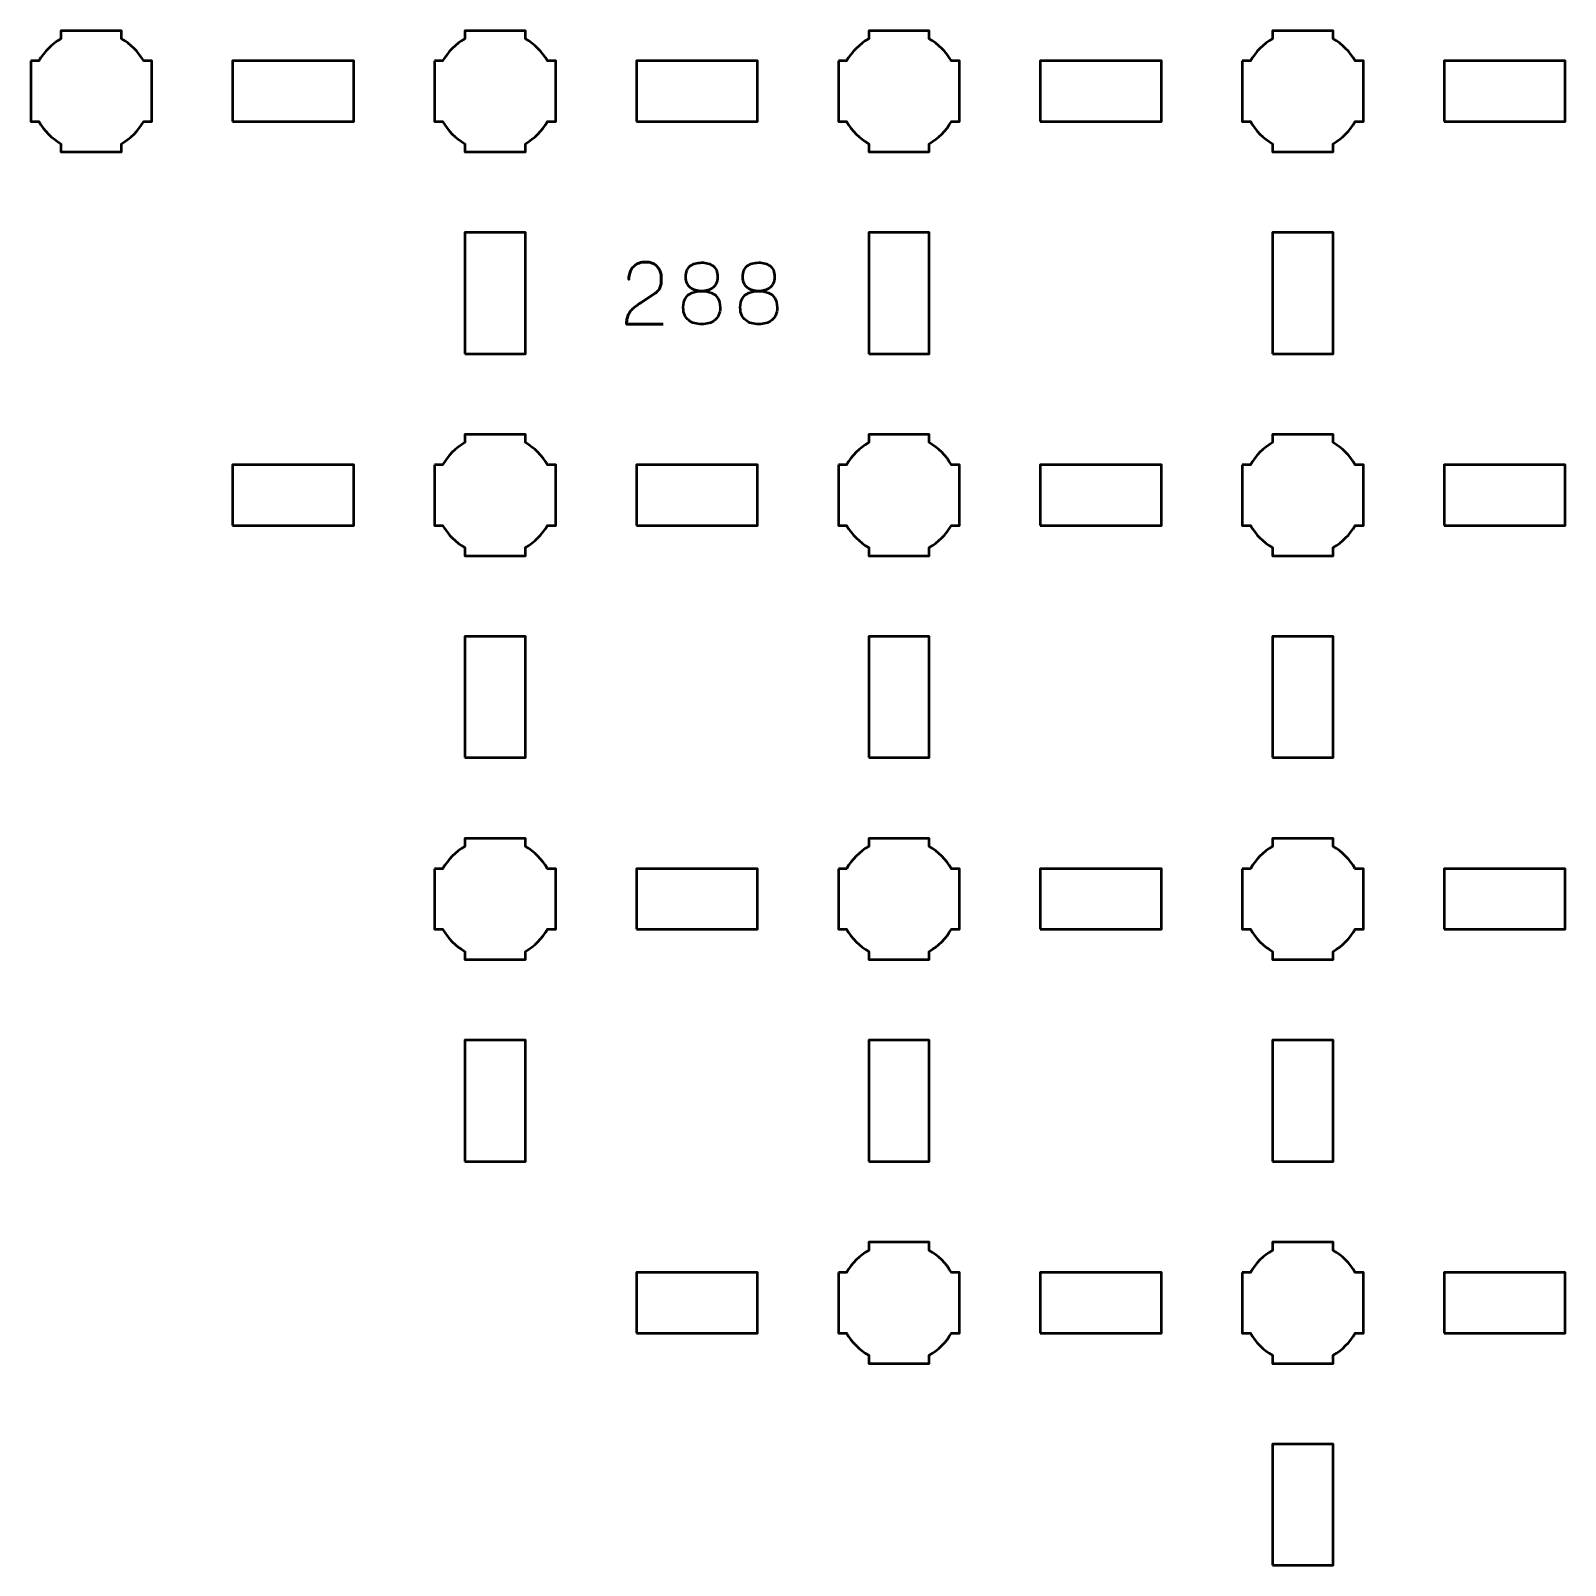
# Model space of a CAD drawing. Header units: centimetres. Extents: x -19.6 to -1.4, y -24 to -5.7.
# Drawn here: x -18.8 to -11.2, y -22.15 to -14.55 of the extents above; entities that cross this region are included whole.
import ezdxf

# ---------------------------------------------------------------- set-up
doc = ezdxf.new("R2010")
doc.units = ezdxf.units.CM
doc.header["$MEASUREMENT"] = 0
doc.layers.add('Layer 1', color=7, linetype='Continuous')

msp = doc.modelspace()

# ---------------------------------------------------------------- linework, layer by layer
at = {"layer": 'Layer 1', "lineweight": 53}
for points in [[(-17.8, -15), (-17.2, -15), (-17.2, -14.7), (-17.8, -14.7), (-17.8, -15)], [(-15.8, -15), (-15.2, -15), (-15.2, -14.7), (-15.8, -14.7), (-15.8, -15)], [(-13.8, -15), (-13.2, -15), (-13.2, -14.7), (-13.8, -14.7), (-13.8, -15)], [(-11.8, -15), (-11.2, -15), (-11.2, -14.7), (-11.8, -14.7), (-11.8, -15)], [(-16.65, -16.15), (-16.35, -16.15), (-16.35, -15.55), (-16.65, -15.55), (-16.65, -16.15)], [(-14.65, -16.15), (-14.35, -16.15), (-14.35, -15.55), (-14.65, -15.55), (-14.65, -16.15)], [(-12.65, -16.15), (-12.35, -16.15), (-12.35, -15.55), (-12.65, -15.55), (-12.65, -16.15)], [(-17.8, -17), (-17.2, -17), (-17.2, -16.7), (-17.8, -16.7), (-17.8, -17)], [(-15.8, -17), (-15.2, -17), (-15.2, -16.7), (-15.8, -16.7), (-15.8, -17)], [(-13.8, -17), (-13.2, -17), (-13.2, -16.7), (-13.8, -16.7), (-13.8, -17)], [(-11.8, -17), (-11.2, -17), (-11.2, -16.7), (-11.8, -16.7), (-11.8, -17)], [(-16.65, -18.15), (-16.35, -18.15), (-16.35, -17.55), (-16.65, -17.55), (-16.65, -18.15)], [(-14.65, -18.15), (-14.35, -18.15), (-14.35, -17.55), (-14.65, -17.55), (-14.65, -18.15)], [(-12.65, -18.15), (-12.35, -18.15), (-12.35, -17.55), (-12.65, -17.55), (-12.65, -18.15)], [(-15.8, -19), (-15.2, -19), (-15.2, -18.7), (-15.8, -18.7), (-15.8, -19)], [(-13.8, -19), (-13.2, -19), (-13.2, -18.7), (-13.8, -18.7), (-13.8, -19)], [(-11.8, -19), (-11.2, -19), (-11.2, -18.7), (-11.8, -18.7), (-11.8, -19)], [(-16.65, -20.15), (-16.35, -20.15), (-16.35, -19.55), (-16.65, -19.55), (-16.65, -20.15)], [(-14.65, -20.15), (-14.35, -20.15), (-14.35, -19.55), (-14.65, -19.55), (-14.65, -20.15)], [(-12.65, -20.15), (-12.35, -20.15), (-12.35, -19.55), (-12.65, -19.55), (-12.65, -20.15)], [(-15.8, -21), (-15.2, -21), (-15.2, -20.7), (-15.8, -20.7), (-15.8, -21)], [(-13.8, -21), (-13.2, -21), (-13.2, -20.7), (-13.8, -20.7), (-13.8, -21)], [(-11.8, -21), (-11.2, -21), (-11.2, -20.7), (-11.8, -20.7), (-11.8, -21)], [(-12.65, -22.15), (-12.35, -22.15), (-12.35, -21.55), (-12.65, -21.55), (-12.65, -22.15)]]:
    msp.add_lwpolyline(points, close=True, dxfattribs=at)
for points in [[(-18.8, -14.7), (-18.8, -14.7), (-18.75985, -14.7), (-18.75985, -14.7), (-18.75985, -14.7), (-18.7335, -14.65447), (-18.69553, -14.6165), (-18.65, -14.59015), (-18.65, -14.59015), (-18.65, -14.59015), (-18.65, -14.55), (-18.65, -14.55), (-18.65, -14.55), (-18.65, -14.55), (-18.5, -14.55), (-18.5, -14.55), (-18.5, -14.55), (-18.5, -14.55), (-18.35, -14.55), (-18.35, -14.55), (-18.35, -14.55), (-18.35, -14.55), (-18.35, -14.59015), (-18.35, -14.59015), (-18.35, -14.59015), (-18.30447, -14.6165), (-18.2665, -14.65447), (-18.24015, -14.7), (-18.24015, -14.7), (-18.24015, -14.7), (-18.2, -14.7), (-18.2, -14.7), (-18.2, -14.7), (-18.2, -14.7), (-18.2, -14.85), (-18.2, -14.85), (-18.2, -14.85), (-18.2, -14.85), (-18.2, -15), (-18.2, -15), (-18.2, -15), (-18.2, -15), (-18.24015, -15), (-18.24015, -15), (-18.24015, -15), (-18.2665, -15.04553), (-18.30447, -15.0835), (-18.35, -15.10985), (-18.35, -15.10985), (-18.35, -15.10985), (-18.35, -15.15), (-18.35, -15.15), (-18.35, -15.15), (-18.35, -15.15), (-18.5, -15.15), (-18.5, -15.15), (-18.5, -15.15), (-18.5, -15.15), (-18.65, -15.15), (-18.65, -15.15), (-18.65, -15.15), (-18.65, -15.15), (-18.65, -15.10985), (-18.65, -15.10985), (-18.65, -15.10985), (-18.69553, -15.0835), (-18.7335, -15.04553), (-18.75985, -15), (-18.75985, -15), (-18.75985, -15), (-18.8, -15), (-18.8, -15), (-18.8, -15), (-18.8, -15), (-18.8, -14.85), (-18.8, -14.85), (-18.8, -14.85), (-18.8, -14.85), (-18.8, -14.7), (-18.8, -14.7)], [(-16.8, -14.7), (-16.8, -14.7), (-16.75985, -14.7), (-16.75985, -14.7), (-16.75985, -14.7), (-16.7335, -14.65447), (-16.69553, -14.6165), (-16.65, -14.59015), (-16.65, -14.59015), (-16.65, -14.59015), (-16.65, -14.55), (-16.65, -14.55), (-16.65, -14.55), (-16.65, -14.55), (-16.5, -14.55), (-16.5, -14.55), (-16.5, -14.55), (-16.5, -14.55), (-16.35, -14.55), (-16.35, -14.55), (-16.35, -14.55), (-16.35, -14.55), (-16.35, -14.59015), (-16.35, -14.59015), (-16.35, -14.59015), (-16.30447, -14.6165), (-16.2665, -14.65447), (-16.24015, -14.7), (-16.24015, -14.7), (-16.24015, -14.7), (-16.2, -14.7), (-16.2, -14.7), (-16.2, -14.7), (-16.2, -14.7), (-16.2, -14.85), (-16.2, -14.85), (-16.2, -14.85), (-16.2, -14.85), (-16.2, -15), (-16.2, -15), (-16.2, -15), (-16.2, -15), (-16.24015, -15), (-16.24015, -15), (-16.24015, -15), (-16.2665, -15.04553), (-16.30447, -15.0835), (-16.35, -15.10985), (-16.35, -15.10985), (-16.35, -15.10985), (-16.35, -15.15), (-16.35, -15.15), (-16.35, -15.15), (-16.35, -15.15), (-16.5, -15.15), (-16.5, -15.15), (-16.5, -15.15), (-16.5, -15.15), (-16.65, -15.15), (-16.65, -15.15), (-16.65, -15.15), (-16.65, -15.15), (-16.65, -15.10985), (-16.65, -15.10985), (-16.65, -15.10985), (-16.69553, -15.0835), (-16.7335, -15.04553), (-16.75985, -15), (-16.75985, -15), (-16.75985, -15), (-16.8, -15), (-16.8, -15), (-16.8, -15), (-16.8, -15), (-16.8, -14.85), (-16.8, -14.85), (-16.8, -14.85), (-16.8, -14.85), (-16.8, -14.7), (-16.8, -14.7)], [(-14.8, -14.7), (-14.8, -14.7), (-14.75985, -14.7), (-14.75985, -14.7), (-14.75985, -14.7), (-14.7335, -14.65447), (-14.69553, -14.6165), (-14.65, -14.59015), (-14.65, -14.59015), (-14.65, -14.59015), (-14.65, -14.55), (-14.65, -14.55), (-14.65, -14.55), (-14.65, -14.55), (-14.5, -14.55), (-14.5, -14.55), (-14.5, -14.55), (-14.5, -14.55), (-14.35, -14.55), (-14.35, -14.55), (-14.35, -14.55), (-14.35, -14.55), (-14.35, -14.59015), (-14.35, -14.59015), (-14.35, -14.59015), (-14.30447, -14.6165), (-14.2665, -14.65447), (-14.24015, -14.7), (-14.24015, -14.7), (-14.24015, -14.7), (-14.2, -14.7), (-14.2, -14.7), (-14.2, -14.7), (-14.2, -14.7), (-14.2, -14.85), (-14.2, -14.85), (-14.2, -14.85), (-14.2, -14.85), (-14.2, -15), (-14.2, -15), (-14.2, -15), (-14.2, -15), (-14.24015, -15), (-14.24015, -15), (-14.24015, -15), (-14.2665, -15.04553), (-14.30447, -15.0835), (-14.35, -15.10985), (-14.35, -15.10985), (-14.35, -15.10985), (-14.35, -15.15), (-14.35, -15.15), (-14.35, -15.15), (-14.35, -15.15), (-14.5, -15.15), (-14.5, -15.15), (-14.5, -15.15), (-14.5, -15.15), (-14.65, -15.15), (-14.65, -15.15), (-14.65, -15.15), (-14.65, -15.15), (-14.65, -15.10985), (-14.65, -15.10985), (-14.65, -15.10985), (-14.69553, -15.0835), (-14.7335, -15.04553), (-14.75985, -15), (-14.75985, -15), (-14.75985, -15), (-14.8, -15), (-14.8, -15), (-14.8, -15), (-14.8, -15), (-14.8, -14.85), (-14.8, -14.85), (-14.8, -14.85), (-14.8, -14.85), (-14.8, -14.7), (-14.8, -14.7)], [(-12.8, -14.7), (-12.8, -14.7), (-12.75985, -14.7), (-12.75985, -14.7), (-12.75985, -14.7), (-12.7335, -14.65447), (-12.69553, -14.6165), (-12.65, -14.59015), (-12.65, -14.59015), (-12.65, -14.59015), (-12.65, -14.55), (-12.65, -14.55), (-12.65, -14.55), (-12.65, -14.55), (-12.5, -14.55), (-12.5, -14.55), (-12.5, -14.55), (-12.5, -14.55), (-12.35, -14.55), (-12.35, -14.55), (-12.35, -14.55), (-12.35, -14.55), (-12.35, -14.59015), (-12.35, -14.59015), (-12.35, -14.59015), (-12.30447, -14.6165), (-12.2665, -14.65447), (-12.24015, -14.7), (-12.24015, -14.7), (-12.24015, -14.7), (-12.2, -14.7), (-12.2, -14.7), (-12.2, -14.7), (-12.2, -14.7), (-12.2, -14.85), (-12.2, -14.85), (-12.2, -14.85), (-12.2, -14.85), (-12.2, -15), (-12.2, -15), (-12.2, -15), (-12.2, -15), (-12.24015, -15), (-12.24015, -15), (-12.24015, -15), (-12.2665, -15.04553), (-12.30447, -15.0835), (-12.35, -15.10985), (-12.35, -15.10985), (-12.35, -15.10985), (-12.35, -15.15), (-12.35, -15.15), (-12.35, -15.15), (-12.35, -15.15), (-12.5, -15.15), (-12.5, -15.15), (-12.5, -15.15), (-12.5, -15.15), (-12.65, -15.15), (-12.65, -15.15), (-12.65, -15.15), (-12.65, -15.15), (-12.65, -15.10985), (-12.65, -15.10985), (-12.65, -15.10985), (-12.69553, -15.0835), (-12.7335, -15.04553), (-12.75985, -15), (-12.75985, -15), (-12.75985, -15), (-12.8, -15), (-12.8, -15), (-12.8, -15), (-12.8, -15), (-12.8, -14.85), (-12.8, -14.85), (-12.8, -14.85), (-12.8, -14.85), (-12.8, -14.7), (-12.8, -14.7)], [(-16.8, -16.7), (-16.8, -16.7), (-16.75985, -16.7), (-16.75985, -16.7), (-16.75985, -16.7), (-16.7335, -16.65447), (-16.69553, -16.6165), (-16.65, -16.59015), (-16.65, -16.59015), (-16.65, -16.59015), (-16.65, -16.55), (-16.65, -16.55), (-16.65, -16.55), (-16.65, -16.55), (-16.5, -16.55), (-16.5, -16.55), (-16.5, -16.55), (-16.5, -16.55), (-16.35, -16.55), (-16.35, -16.55), (-16.35, -16.55), (-16.35, -16.55), (-16.35, -16.59015), (-16.35, -16.59015), (-16.35, -16.59015), (-16.30447, -16.6165), (-16.2665, -16.65447), (-16.24015, -16.7), (-16.24015, -16.7), (-16.24015, -16.7), (-16.2, -16.7), (-16.2, -16.7), (-16.2, -16.7), (-16.2, -16.7), (-16.2, -16.85), (-16.2, -16.85), (-16.2, -16.85), (-16.2, -16.85), (-16.2, -17), (-16.2, -17), (-16.2, -17), (-16.2, -17), (-16.24015, -17), (-16.24015, -17), (-16.24015, -17), (-16.2665, -17.04553), (-16.30447, -17.0835), (-16.35, -17.10985), (-16.35, -17.10985), (-16.35, -17.10985), (-16.35, -17.15), (-16.35, -17.15), (-16.35, -17.15), (-16.35, -17.15), (-16.5, -17.15), (-16.5, -17.15), (-16.5, -17.15), (-16.5, -17.15), (-16.65, -17.15), (-16.65, -17.15), (-16.65, -17.15), (-16.65, -17.15), (-16.65, -17.10985), (-16.65, -17.10985), (-16.65, -17.10985), (-16.69553, -17.0835), (-16.7335, -17.04553), (-16.75985, -17), (-16.75985, -17), (-16.75985, -17), (-16.8, -17), (-16.8, -17), (-16.8, -17), (-16.8, -17), (-16.8, -16.85), (-16.8, -16.85), (-16.8, -16.85), (-16.8, -16.85), (-16.8, -16.7), (-16.8, -16.7)], [(-14.8, -16.7), (-14.8, -16.7), (-14.75985, -16.7), (-14.75985, -16.7), (-14.75985, -16.7), (-14.7335, -16.65447), (-14.69553, -16.6165), (-14.65, -16.59015), (-14.65, -16.59015), (-14.65, -16.59015), (-14.65, -16.55), (-14.65, -16.55), (-14.65, -16.55), (-14.65, -16.55), (-14.5, -16.55), (-14.5, -16.55), (-14.5, -16.55), (-14.5, -16.55), (-14.35, -16.55), (-14.35, -16.55), (-14.35, -16.55), (-14.35, -16.55), (-14.35, -16.59015), (-14.35, -16.59015), (-14.35, -16.59015), (-14.30447, -16.6165), (-14.2665, -16.65447), (-14.24015, -16.7), (-14.24015, -16.7), (-14.24015, -16.7), (-14.2, -16.7), (-14.2, -16.7), (-14.2, -16.7), (-14.2, -16.7), (-14.2, -16.85), (-14.2, -16.85), (-14.2, -16.85), (-14.2, -16.85), (-14.2, -17), (-14.2, -17), (-14.2, -17), (-14.2, -17), (-14.24015, -17), (-14.24015, -17), (-14.24015, -17), (-14.2665, -17.04553), (-14.30447, -17.0835), (-14.35, -17.10985), (-14.35, -17.10985), (-14.35, -17.10985), (-14.35, -17.15), (-14.35, -17.15), (-14.35, -17.15), (-14.35, -17.15), (-14.5, -17.15), (-14.5, -17.15), (-14.5, -17.15), (-14.5, -17.15), (-14.65, -17.15), (-14.65, -17.15), (-14.65, -17.15), (-14.65, -17.15), (-14.65, -17.10985), (-14.65, -17.10985), (-14.65, -17.10985), (-14.69553, -17.0835), (-14.7335, -17.04553), (-14.75985, -17), (-14.75985, -17), (-14.75985, -17), (-14.8, -17), (-14.8, -17), (-14.8, -17), (-14.8, -17), (-14.8, -16.85), (-14.8, -16.85), (-14.8, -16.85), (-14.8, -16.85), (-14.8, -16.7), (-14.8, -16.7)], [(-12.8, -16.7), (-12.8, -16.7), (-12.75985, -16.7), (-12.75985, -16.7), (-12.75985, -16.7), (-12.7335, -16.65447), (-12.69553, -16.6165), (-12.65, -16.59015), (-12.65, -16.59015), (-12.65, -16.59015), (-12.65, -16.55), (-12.65, -16.55), (-12.65, -16.55), (-12.65, -16.55), (-12.5, -16.55), (-12.5, -16.55), (-12.5, -16.55), (-12.5, -16.55), (-12.35, -16.55), (-12.35, -16.55), (-12.35, -16.55), (-12.35, -16.55), (-12.35, -16.59015), (-12.35, -16.59015), (-12.35, -16.59015), (-12.30447, -16.6165), (-12.2665, -16.65447), (-12.24015, -16.7), (-12.24015, -16.7), (-12.24015, -16.7), (-12.2, -16.7), (-12.2, -16.7), (-12.2, -16.7), (-12.2, -16.7), (-12.2, -16.85), (-12.2, -16.85), (-12.2, -16.85), (-12.2, -16.85), (-12.2, -17), (-12.2, -17), (-12.2, -17), (-12.2, -17), (-12.24015, -17), (-12.24015, -17), (-12.24015, -17), (-12.2665, -17.04553), (-12.30447, -17.0835), (-12.35, -17.10985), (-12.35, -17.10985), (-12.35, -17.10985), (-12.35, -17.15), (-12.35, -17.15), (-12.35, -17.15), (-12.35, -17.15), (-12.5, -17.15), (-12.5, -17.15), (-12.5, -17.15), (-12.5, -17.15), (-12.65, -17.15), (-12.65, -17.15), (-12.65, -17.15), (-12.65, -17.15), (-12.65, -17.10985), (-12.65, -17.10985), (-12.65, -17.10985), (-12.69553, -17.0835), (-12.7335, -17.04553), (-12.75985, -17), (-12.75985, -17), (-12.75985, -17), (-12.8, -17), (-12.8, -17), (-12.8, -17), (-12.8, -17), (-12.8, -16.85), (-12.8, -16.85), (-12.8, -16.85), (-12.8, -16.85), (-12.8, -16.7), (-12.8, -16.7)], [(-16.8, -18.7), (-16.8, -18.7), (-16.75985, -18.7), (-16.75985, -18.7), (-16.75985, -18.7), (-16.7335, -18.65447), (-16.69553, -18.6165), (-16.65, -18.59015), (-16.65, -18.59015), (-16.65, -18.59015), (-16.65, -18.55), (-16.65, -18.55), (-16.65, -18.55), (-16.65, -18.55), (-16.5, -18.55), (-16.5, -18.55), (-16.5, -18.55), (-16.5, -18.55), (-16.35, -18.55), (-16.35, -18.55), (-16.35, -18.55), (-16.35, -18.55), (-16.35, -18.59015), (-16.35, -18.59015), (-16.35, -18.59015), (-16.30447, -18.6165), (-16.2665, -18.65447), (-16.24015, -18.7), (-16.24015, -18.7), (-16.24015, -18.7), (-16.2, -18.7), (-16.2, -18.7), (-16.2, -18.7), (-16.2, -18.7), (-16.2, -18.85), (-16.2, -18.85), (-16.2, -18.85), (-16.2, -18.85), (-16.2, -19), (-16.2, -19), (-16.2, -19), (-16.2, -19), (-16.24015, -19), (-16.24015, -19), (-16.24015, -19), (-16.2665, -19.04553), (-16.30447, -19.0835), (-16.35, -19.10985), (-16.35, -19.10985), (-16.35, -19.10985), (-16.35, -19.15), (-16.35, -19.15), (-16.35, -19.15), (-16.35, -19.15), (-16.5, -19.15), (-16.5, -19.15), (-16.5, -19.15), (-16.5, -19.15), (-16.65, -19.15), (-16.65, -19.15), (-16.65, -19.15), (-16.65, -19.15), (-16.65, -19.10985), (-16.65, -19.10985), (-16.65, -19.10985), (-16.69553, -19.0835), (-16.7335, -19.04553), (-16.75985, -19), (-16.75985, -19), (-16.75985, -19), (-16.8, -19), (-16.8, -19), (-16.8, -19), (-16.8, -19), (-16.8, -18.85), (-16.8, -18.85), (-16.8, -18.85), (-16.8, -18.85), (-16.8, -18.7), (-16.8, -18.7)], [(-14.8, -18.7), (-14.8, -18.7), (-14.75985, -18.7), (-14.75985, -18.7), (-14.75985, -18.7), (-14.7335, -18.65447), (-14.69553, -18.6165), (-14.65, -18.59015), (-14.65, -18.59015), (-14.65, -18.59015), (-14.65, -18.55), (-14.65, -18.55), (-14.65, -18.55), (-14.65, -18.55), (-14.5, -18.55), (-14.5, -18.55), (-14.5, -18.55), (-14.5, -18.55), (-14.35, -18.55), (-14.35, -18.55), (-14.35, -18.55), (-14.35, -18.55), (-14.35, -18.59015), (-14.35, -18.59015), (-14.35, -18.59015), (-14.30447, -18.6165), (-14.2665, -18.65447), (-14.24015, -18.7), (-14.24015, -18.7), (-14.24015, -18.7), (-14.2, -18.7), (-14.2, -18.7), (-14.2, -18.7), (-14.2, -18.7), (-14.2, -18.85), (-14.2, -18.85), (-14.2, -18.85), (-14.2, -18.85), (-14.2, -19), (-14.2, -19), (-14.2, -19), (-14.2, -19), (-14.24015, -19), (-14.24015, -19), (-14.24015, -19), (-14.2665, -19.04553), (-14.30447, -19.0835), (-14.35, -19.10985), (-14.35, -19.10985), (-14.35, -19.10985), (-14.35, -19.15), (-14.35, -19.15), (-14.35, -19.15), (-14.35, -19.15), (-14.5, -19.15), (-14.5, -19.15), (-14.5, -19.15), (-14.5, -19.15), (-14.65, -19.15), (-14.65, -19.15), (-14.65, -19.15), (-14.65, -19.15), (-14.65, -19.10985), (-14.65, -19.10985), (-14.65, -19.10985), (-14.69553, -19.0835), (-14.7335, -19.04553), (-14.75985, -19), (-14.75985, -19), (-14.75985, -19), (-14.8, -19), (-14.8, -19), (-14.8, -19), (-14.8, -19), (-14.8, -18.85), (-14.8, -18.85), (-14.8, -18.85), (-14.8, -18.85), (-14.8, -18.7), (-14.8, -18.7)], [(-12.8, -18.7), (-12.8, -18.7), (-12.75985, -18.7), (-12.75985, -18.7), (-12.75985, -18.7), (-12.7335, -18.65447), (-12.69553, -18.6165), (-12.65, -18.59015), (-12.65, -18.59015), (-12.65, -18.59015), (-12.65, -18.55), (-12.65, -18.55), (-12.65, -18.55), (-12.65, -18.55), (-12.5, -18.55), (-12.5, -18.55), (-12.5, -18.55), (-12.5, -18.55), (-12.35, -18.55), (-12.35, -18.55), (-12.35, -18.55), (-12.35, -18.55), (-12.35, -18.59015), (-12.35, -18.59015), (-12.35, -18.59015), (-12.30447, -18.6165), (-12.2665, -18.65447), (-12.24015, -18.7), (-12.24015, -18.7), (-12.24015, -18.7), (-12.2, -18.7), (-12.2, -18.7), (-12.2, -18.7), (-12.2, -18.7), (-12.2, -18.85), (-12.2, -18.85), (-12.2, -18.85), (-12.2, -18.85), (-12.2, -19), (-12.2, -19), (-12.2, -19), (-12.2, -19), (-12.24015, -19), (-12.24015, -19), (-12.24015, -19), (-12.2665, -19.04553), (-12.30447, -19.0835), (-12.35, -19.10985), (-12.35, -19.10985), (-12.35, -19.10985), (-12.35, -19.15), (-12.35, -19.15), (-12.35, -19.15), (-12.35, -19.15), (-12.5, -19.15), (-12.5, -19.15), (-12.5, -19.15), (-12.5, -19.15), (-12.65, -19.15), (-12.65, -19.15), (-12.65, -19.15), (-12.65, -19.15), (-12.65, -19.10985), (-12.65, -19.10985), (-12.65, -19.10985), (-12.69553, -19.0835), (-12.7335, -19.04553), (-12.75985, -19), (-12.75985, -19), (-12.75985, -19), (-12.8, -19), (-12.8, -19), (-12.8, -19), (-12.8, -19), (-12.8, -18.85), (-12.8, -18.85), (-12.8, -18.85), (-12.8, -18.85), (-12.8, -18.7), (-12.8, -18.7)], [(-14.8, -20.7), (-14.8, -20.7), (-14.75985, -20.7), (-14.75985, -20.7), (-14.75985, -20.7), (-14.7335, -20.65447), (-14.69553, -20.6165), (-14.65, -20.59015), (-14.65, -20.59015), (-14.65, -20.59015), (-14.65, -20.55), (-14.65, -20.55), (-14.65, -20.55), (-14.65, -20.55), (-14.5, -20.55), (-14.5, -20.55), (-14.5, -20.55), (-14.5, -20.55), (-14.35, -20.55), (-14.35, -20.55), (-14.35, -20.55), (-14.35, -20.55), (-14.35, -20.59015), (-14.35, -20.59015), (-14.35, -20.59015), (-14.30447, -20.6165), (-14.2665, -20.65447), (-14.24015, -20.7), (-14.24015, -20.7), (-14.24015, -20.7), (-14.2, -20.7), (-14.2, -20.7), (-14.2, -20.7), (-14.2, -20.7), (-14.2, -20.85), (-14.2, -20.85), (-14.2, -20.85), (-14.2, -20.85), (-14.2, -21), (-14.2, -21), (-14.2, -21), (-14.2, -21), (-14.24015, -21), (-14.24015, -21), (-14.24015, -21), (-14.2665, -21.04553), (-14.30447, -21.0835), (-14.35, -21.10985), (-14.35, -21.10985), (-14.35, -21.10985), (-14.35, -21.15), (-14.35, -21.15), (-14.35, -21.15), (-14.35, -21.15), (-14.5, -21.15), (-14.5, -21.15), (-14.5, -21.15), (-14.5, -21.15), (-14.65, -21.15), (-14.65, -21.15), (-14.65, -21.15), (-14.65, -21.15), (-14.65, -21.10985), (-14.65, -21.10985), (-14.65, -21.10985), (-14.69553, -21.0835), (-14.7335, -21.04553), (-14.75985, -21), (-14.75985, -21), (-14.75985, -21), (-14.8, -21), (-14.8, -21), (-14.8, -21), (-14.8, -21), (-14.8, -20.85), (-14.8, -20.85), (-14.8, -20.85), (-14.8, -20.85), (-14.8, -20.7), (-14.8, -20.7)], [(-12.8, -20.7), (-12.8, -20.7), (-12.75985, -20.7), (-12.75985, -20.7), (-12.75985, -20.7), (-12.7335, -20.65447), (-12.69553, -20.6165), (-12.65, -20.59015), (-12.65, -20.59015), (-12.65, -20.59015), (-12.65, -20.55), (-12.65, -20.55), (-12.65, -20.55), (-12.65, -20.55), (-12.5, -20.55), (-12.5, -20.55), (-12.5, -20.55), (-12.5, -20.55), (-12.35, -20.55), (-12.35, -20.55), (-12.35, -20.55), (-12.35, -20.55), (-12.35, -20.59015), (-12.35, -20.59015), (-12.35, -20.59015), (-12.30447, -20.6165), (-12.2665, -20.65447), (-12.24015, -20.7), (-12.24015, -20.7), (-12.24015, -20.7), (-12.2, -20.7), (-12.2, -20.7), (-12.2, -20.7), (-12.2, -20.7), (-12.2, -20.85), (-12.2, -20.85), (-12.2, -20.85), (-12.2, -20.85), (-12.2, -21), (-12.2, -21), (-12.2, -21), (-12.2, -21), (-12.24015, -21), (-12.24015, -21), (-12.24015, -21), (-12.2665, -21.04553), (-12.30447, -21.0835), (-12.35, -21.10985), (-12.35, -21.10985), (-12.35, -21.10985), (-12.35, -21.15), (-12.35, -21.15), (-12.35, -21.15), (-12.35, -21.15), (-12.5, -21.15), (-12.5, -21.15), (-12.5, -21.15), (-12.5, -21.15), (-12.65, -21.15), (-12.65, -21.15), (-12.65, -21.15), (-12.65, -21.15), (-12.65, -21.10985), (-12.65, -21.10985), (-12.65, -21.10985), (-12.69553, -21.0835), (-12.7335, -21.04553), (-12.75985, -21), (-12.75985, -21), (-12.75985, -21), (-12.8, -21), (-12.8, -21), (-12.8, -21), (-12.8, -21), (-12.8, -20.85), (-12.8, -20.85), (-12.8, -20.85), (-12.8, -20.85), (-12.8, -20.7), (-12.8, -20.7)]]:
    msp.add_open_spline(points, degree=3, knots=[0, 0, 0, 0, 0.05, 0.05, 0.05, 0.05, 0.1, 0.1, 0.1, 0.1, 0.15, 0.15, 0.15, 0.15, 0.2, 0.2, 0.2, 0.2, 0.25, 0.25, 0.25, 0.25, 0.3, 0.3, 0.3, 0.3, 0.35, 0.35, 0.35, 0.35, 0.4, 0.4, 0.4, 0.4, 0.45, 0.45, 0.45, 0.45, 0.5, 0.5, 0.5, 0.5, 0.55, 0.55, 0.55, 0.55, 0.6, 0.6, 0.6, 0.6, 0.65, 0.65, 0.65, 0.65, 0.7, 0.7, 0.7, 0.7, 0.75, 0.75, 0.75, 0.75, 0.8, 0.8, 0.8, 0.8, 0.85, 0.85, 0.85, 0.85, 0.9, 0.9, 0.9, 0.9, 0.95, 0.95, 0.95, 0.95, 1, 1, 1, 1], dxfattribs=at)
at = {"layer": 'Layer 1', "color": 5, "lineweight": 53}
for points, knots in [([(-15.66806, -16.00346), (-15.66806, -16.00346), (-15.84967, -16.00346), (-15.84967, -16.00346), (-15.84967, -16.00346), (-15.84932, -15.99118), (-15.84777, -15.98032), (-15.84515, -15.971), (-15.84515, -15.971), (-15.84247, -15.96169), (-15.83888, -15.95351), (-15.83443, -15.94645), (-15.83443, -15.94645), (-15.82991, -15.9394), (-15.82476, -15.93312), (-15.81891, -15.92761), (-15.81891, -15.92761), (-15.81305, -15.92204), (-15.80677, -15.91696), (-15.8, -15.91216), (-15.8, -15.91216), (-15.79323, -15.90743), (-15.78624, -15.90271), (-15.77897, -15.89805), (-15.77897, -15.89805), (-15.77897, -15.89805), (-15.70658, -15.84979), (-15.70658, -15.84979), (-15.70658, -15.84979), (-15.69918, -15.84457), (-15.69339, -15.83886), (-15.6893, -15.83272), (-15.6893, -15.83272), (-15.68514, -15.82658), (-15.68224, -15.82009), (-15.68048, -15.81324), (-15.68048, -15.81324), (-15.67879, -15.80647), (-15.67773, -15.79949), (-15.67738, -15.79243), (-15.67738, -15.79243), (-15.67702, -15.7853), (-15.67688, -15.77818), (-15.67695, -15.77105), (-15.67695, -15.77105), (-15.67695, -15.7652), (-15.67773, -15.75892), (-15.67928, -15.75214), (-15.67928, -15.75214), (-15.6809, -15.74544), (-15.68344, -15.73874), (-15.68704, -15.73211), (-15.68704, -15.73211), (-15.69064, -15.72547), (-15.69544, -15.71941), (-15.70143, -15.7139), (-15.70143, -15.7139), (-15.70743, -15.70847), (-15.71484, -15.7041), (-15.72366, -15.70078), (-15.72366, -15.70078), (-15.73248, -15.69746), (-15.74285, -15.69577), (-15.75484, -15.6957), (-15.75484, -15.6957), (-15.76691, -15.69577), (-15.77756, -15.69746), (-15.78674, -15.70071), (-15.78674, -15.70071), (-15.79591, -15.70395), (-15.80374, -15.70847), (-15.81023, -15.71418), (-15.81023, -15.71418), (-15.81672, -15.7199), (-15.82194, -15.72653), (-15.82603, -15.73394), (-15.82603, -15.73394), (-15.83013, -15.74135), (-15.83309, -15.74925), (-15.83499, -15.75758), (-15.83499, -15.75758), (-15.8369, -15.7659), (-15.83782, -15.77437), (-15.83782, -15.78291), (-15.83782, -15.78291), (-15.83782, -15.77437), (-15.8369, -15.7659), (-15.83499, -15.75758), (-15.83499, -15.75758), (-15.83309, -15.74925), (-15.83013, -15.74135), (-15.82603, -15.73394), (-15.82603, -15.73394), (-15.82194, -15.72653), (-15.81672, -15.7199), (-15.81023, -15.71418), (-15.81023, -15.71418), (-15.80374, -15.70847), (-15.79591, -15.70395), (-15.78674, -15.70071), (-15.78674, -15.70071), (-15.77756, -15.69746), (-15.76691, -15.69577), (-15.75484, -15.6957), (-15.75484, -15.6957), (-15.74285, -15.69577), (-15.73248, -15.69746), (-15.72366, -15.70078), (-15.72366, -15.70078), (-15.71484, -15.7041), (-15.70743, -15.70847), (-15.70143, -15.7139), (-15.70143, -15.7139), (-15.69544, -15.71941), (-15.69064, -15.72547), (-15.68704, -15.73211), (-15.68704, -15.73211), (-15.68344, -15.73874), (-15.6809, -15.74544), (-15.67928, -15.75214), (-15.67928, -15.75214), (-15.67773, -15.75892), (-15.67695, -15.7652), (-15.67695, -15.77105), (-15.67695, -15.77105), (-15.67688, -15.77818), (-15.67702, -15.7853), (-15.67738, -15.79243), (-15.67738, -15.79243), (-15.67773, -15.79949), (-15.67879, -15.80647), (-15.68048, -15.81324), (-15.68048, -15.81324), (-15.68224, -15.82009), (-15.68514, -15.82658), (-15.6893, -15.83272), (-15.6893, -15.83272), (-15.69339, -15.83886), (-15.69918, -15.84457), (-15.70658, -15.84979), (-15.70658, -15.84979), (-15.70658, -15.84979), (-15.77897, -15.89805), (-15.77897, -15.89805), (-15.77897, -15.89805), (-15.78624, -15.90271), (-15.79323, -15.90743), (-15.8, -15.91216), (-15.8, -15.91216), (-15.80677, -15.91696), (-15.81305, -15.92204), (-15.81891, -15.92761), (-15.81891, -15.92761), (-15.82476, -15.93312), (-15.82991, -15.9394), (-15.83443, -15.94645), (-15.83443, -15.94645), (-15.83888, -15.95351), (-15.84247, -15.96169), (-15.84515, -15.971), (-15.84515, -15.971), (-15.84777, -15.98032), (-15.84932, -15.99118), (-15.84967, -16.00346), (-15.84967, -16.00346), (-15.84967, -16.00346), (-15.66806, -16.00346), (-15.66806, -16.00346)], [0, 0, 0, 0, 0.0238095, 0.0238095, 0.0238095, 0.0238095, 0.047619, 0.047619, 0.047619, 0.047619, 0.0714286, 0.0714286, 0.0714286, 0.0714286, 0.0952381, 0.0952381, 0.0952381, 0.0952381, 0.1190476, 0.1190476, 0.1190476, 0.1190476, 0.1428571, 0.1428571, 0.1428571, 0.1428571, 0.1666667, 0.1666667, 0.1666667, 0.1666667, 0.1904762, 0.1904762, 0.1904762, 0.1904762, 0.2142857, 0.2142857, 0.2142857, 0.2142857, 0.2380952, 0.2380952, 0.2380952, 0.2380952, 0.2619048, 0.2619048, 0.2619048, 0.2619048, 0.2857143, 0.2857143, 0.2857143, 0.2857143, 0.3095238, 0.3095238, 0.3095238, 0.3095238, 0.3333333, 0.3333333, 0.3333333, 0.3333333, 0.3571429, 0.3571429, 0.3571429, 0.3571429, 0.3809524, 0.3809524, 0.3809524, 0.3809524, 0.4047619, 0.4047619, 0.4047619, 0.4047619, 0.4285714, 0.4285714, 0.4285714, 0.4285714, 0.452381, 0.452381, 0.452381, 0.452381, 0.4761905, 0.4761905, 0.4761905, 0.4761905, 0.5, 0.5, 0.5, 0.5, 0.5238095, 0.5238095, 0.5238095, 0.5238095, 0.547619, 0.547619, 0.547619, 0.547619, 0.5714286, 0.5714286, 0.5714286, 0.5714286, 0.5952381, 0.5952381, 0.5952381, 0.5952381, 0.6190476, 0.6190476, 0.6190476, 0.6190476, 0.6428571, 0.6428571, 0.6428571, 0.6428571, 0.6666667, 0.6666667, 0.6666667, 0.6666667, 0.6904762, 0.6904762, 0.6904762, 0.6904762, 0.7142857, 0.7142857, 0.7142857, 0.7142857, 0.7380952, 0.7380952, 0.7380952, 0.7380952, 0.7619048, 0.7619048, 0.7619048, 0.7619048, 0.7857143, 0.7857143, 0.7857143, 0.7857143, 0.8095238, 0.8095238, 0.8095238, 0.8095238, 0.8333333, 0.8333333, 0.8333333, 0.8333333, 0.8571429, 0.8571429, 0.8571429, 0.8571429, 0.8809524, 0.8809524, 0.8809524, 0.8809524, 0.9047619, 0.9047619, 0.9047619, 0.9047619, 0.9285714, 0.9285714, 0.9285714, 0.9285714, 0.952381, 0.952381, 0.952381, 0.952381, 0.9761905, 0.9761905, 0.9761905, 0.9761905, 1, 1, 1, 1]), ([(-15.47714, -15.83963), (-15.46628, -15.83963), (-15.45612, -15.83836), (-15.44659, -15.83582), (-15.44659, -15.83582), (-15.43714, -15.83321), (-15.42881, -15.82912), (-15.42155, -15.82354), (-15.42155, -15.82354), (-15.41435, -15.81797), (-15.40871, -15.8107), (-15.40461, -15.80174), (-15.40461, -15.80174), (-15.40052, -15.79285), (-15.39848, -15.78206), (-15.39841, -15.76936), (-15.39841, -15.76936), (-15.39848, -15.75666), (-15.40045, -15.74579), (-15.40433, -15.73676), (-15.40433, -15.73676), (-15.40821, -15.72773), (-15.41372, -15.72032), (-15.42077, -15.71461), (-15.42077, -15.71461), (-15.42783, -15.70896), (-15.43615, -15.7048), (-15.44575, -15.70219), (-15.44575, -15.70219), (-15.45527, -15.69958), (-15.46579, -15.69845), (-15.47714, -15.69866), (-15.47714, -15.69866), (-15.4885, -15.6988), (-15.49902, -15.70029), (-15.50854, -15.7029), (-15.50854, -15.7029), (-15.51814, -15.70558), (-15.52646, -15.70967), (-15.53352, -15.71524), (-15.53352, -15.71524), (-15.54057, -15.72082), (-15.54608, -15.72808), (-15.54996, -15.73697), (-15.54996, -15.73697), (-15.55384, -15.74593), (-15.55581, -15.75666), (-15.55588, -15.76936), (-15.55588, -15.76936), (-15.55581, -15.78206), (-15.55377, -15.79285), (-15.54967, -15.80174), (-15.54967, -15.80174), (-15.54558, -15.8107), (-15.53994, -15.81797), (-15.53267, -15.82354), (-15.53267, -15.82354), (-15.52547, -15.82912), (-15.51715, -15.83321), (-15.50769, -15.83582), (-15.50769, -15.83582), (-15.49817, -15.83836), (-15.48801, -15.83963), (-15.47714, -15.83963)], [0, 0, 0, 0, 0.0625, 0.0625, 0.0625, 0.0625, 0.125, 0.125, 0.125, 0.125, 0.1875, 0.1875, 0.1875, 0.1875, 0.25, 0.25, 0.25, 0.25, 0.3125, 0.3125, 0.3125, 0.3125, 0.375, 0.375, 0.375, 0.375, 0.4375, 0.4375, 0.4375, 0.4375, 0.5, 0.5, 0.5, 0.5, 0.5625, 0.5625, 0.5625, 0.5625, 0.625, 0.625, 0.625, 0.625, 0.6875, 0.6875, 0.6875, 0.6875, 0.75, 0.75, 0.75, 0.75, 0.8125, 0.8125, 0.8125, 0.8125, 0.875, 0.875, 0.875, 0.875, 0.9375, 0.9375, 0.9375, 0.9375, 1, 1, 1, 1]), ([(-15.47714, -15.83963), (-15.46628, -15.83963), (-15.45612, -15.83836), (-15.44659, -15.83582), (-15.44659, -15.83582), (-15.43714, -15.83321), (-15.42881, -15.82912), (-15.42155, -15.82354), (-15.42155, -15.82354), (-15.41435, -15.81797), (-15.40871, -15.8107), (-15.40461, -15.80174), (-15.40461, -15.80174), (-15.40052, -15.79285), (-15.39848, -15.78206), (-15.39841, -15.76936), (-15.39841, -15.76936), (-15.39848, -15.75666), (-15.40045, -15.74579), (-15.40433, -15.73676), (-15.40433, -15.73676), (-15.40821, -15.72773), (-15.41372, -15.72032), (-15.42077, -15.71461), (-15.42077, -15.71461), (-15.42783, -15.70896), (-15.43615, -15.7048), (-15.44575, -15.70219), (-15.44575, -15.70219), (-15.45527, -15.69958), (-15.46579, -15.69845), (-15.47714, -15.69866), (-15.47714, -15.69866), (-15.4885, -15.6988), (-15.49902, -15.70029), (-15.50854, -15.7029), (-15.50854, -15.7029), (-15.51814, -15.70558), (-15.52646, -15.70967), (-15.53352, -15.71524), (-15.53352, -15.71524), (-15.54057, -15.72082), (-15.54608, -15.72808), (-15.54996, -15.73697), (-15.54996, -15.73697), (-15.55384, -15.74593), (-15.55581, -15.75666), (-15.55588, -15.76936), (-15.55588, -15.76936), (-15.55581, -15.78206), (-15.55377, -15.79285), (-15.54967, -15.80174), (-15.54967, -15.80174), (-15.54558, -15.8107), (-15.53994, -15.81797), (-15.53267, -15.82354), (-15.53267, -15.82354), (-15.52547, -15.82912), (-15.51715, -15.83321), (-15.50769, -15.83582), (-15.50769, -15.83582), (-15.49817, -15.83836), (-15.48801, -15.83963), (-15.47714, -15.83963)], [0, 0, 0, 0, 0.0625, 0.0625, 0.0625, 0.0625, 0.125, 0.125, 0.125, 0.125, 0.1875, 0.1875, 0.1875, 0.1875, 0.25, 0.25, 0.25, 0.25, 0.3125, 0.3125, 0.3125, 0.3125, 0.375, 0.375, 0.375, 0.375, 0.4375, 0.4375, 0.4375, 0.4375, 0.5, 0.5, 0.5, 0.5, 0.5625, 0.5625, 0.5625, 0.5625, 0.625, 0.625, 0.625, 0.625, 0.6875, 0.6875, 0.6875, 0.6875, 0.75, 0.75, 0.75, 0.75, 0.8125, 0.8125, 0.8125, 0.8125, 0.875, 0.875, 0.875, 0.875, 0.9375, 0.9375, 0.9375, 0.9375, 1, 1, 1, 1]), ([(-15.19478, -15.83963), (-15.18392, -15.83963), (-15.17376, -15.83836), (-15.16423, -15.83582), (-15.16423, -15.83582), (-15.15478, -15.83321), (-15.14645, -15.82912), (-15.13919, -15.82354), (-15.13919, -15.82354), (-15.13199, -15.81797), (-15.12635, -15.8107), (-15.12225, -15.80174), (-15.12225, -15.80174), (-15.11816, -15.79285), (-15.11612, -15.78206), (-15.11605, -15.76936), (-15.11605, -15.76936), (-15.11612, -15.75666), (-15.11809, -15.74579), (-15.12197, -15.73676), (-15.12197, -15.73676), (-15.12585, -15.72773), (-15.13136, -15.72032), (-15.13841, -15.71461), (-15.13841, -15.71461), (-15.14547, -15.70896), (-15.15379, -15.7048), (-15.16339, -15.70219), (-15.16339, -15.70219), (-15.17291, -15.69958), (-15.18343, -15.69845), (-15.19478, -15.69866), (-15.19478, -15.69866), (-15.20614, -15.6988), (-15.21666, -15.70029), (-15.22618, -15.7029), (-15.22618, -15.7029), (-15.23578, -15.70558), (-15.2441, -15.70967), (-15.25116, -15.71524), (-15.25116, -15.71524), (-15.25821, -15.72082), (-15.26372, -15.72808), (-15.2676, -15.73697), (-15.2676, -15.73697), (-15.27148, -15.74593), (-15.27345, -15.75666), (-15.27352, -15.76936), (-15.27352, -15.76936), (-15.27345, -15.78206), (-15.27141, -15.79285), (-15.26731, -15.80174), (-15.26731, -15.80174), (-15.26322, -15.8107), (-15.25758, -15.81797), (-15.25031, -15.82354), (-15.25031, -15.82354), (-15.24311, -15.82912), (-15.23479, -15.83321), (-15.22533, -15.83582), (-15.22533, -15.83582), (-15.21581, -15.83836), (-15.20565, -15.83963), (-15.19478, -15.83963)], [0, 0, 0, 0, 0.0625, 0.0625, 0.0625, 0.0625, 0.125, 0.125, 0.125, 0.125, 0.1875, 0.1875, 0.1875, 0.1875, 0.25, 0.25, 0.25, 0.25, 0.3125, 0.3125, 0.3125, 0.3125, 0.375, 0.375, 0.375, 0.375, 0.4375, 0.4375, 0.4375, 0.4375, 0.5, 0.5, 0.5, 0.5, 0.5625, 0.5625, 0.5625, 0.5625, 0.625, 0.625, 0.625, 0.625, 0.6875, 0.6875, 0.6875, 0.6875, 0.75, 0.75, 0.75, 0.75, 0.8125, 0.8125, 0.8125, 0.8125, 0.875, 0.875, 0.875, 0.875, 0.9375, 0.9375, 0.9375, 0.9375, 1, 1, 1, 1]), ([(-15.19478, -15.83963), (-15.18392, -15.83963), (-15.17376, -15.83836), (-15.16423, -15.83582), (-15.16423, -15.83582), (-15.15478, -15.83321), (-15.14645, -15.82912), (-15.13919, -15.82354), (-15.13919, -15.82354), (-15.13199, -15.81797), (-15.12635, -15.8107), (-15.12225, -15.80174), (-15.12225, -15.80174), (-15.11816, -15.79285), (-15.11612, -15.78206), (-15.11605, -15.76936), (-15.11605, -15.76936), (-15.11612, -15.75666), (-15.11809, -15.74579), (-15.12197, -15.73676), (-15.12197, -15.73676), (-15.12585, -15.72773), (-15.13136, -15.72032), (-15.13841, -15.71461), (-15.13841, -15.71461), (-15.14547, -15.70896), (-15.15379, -15.7048), (-15.16339, -15.70219), (-15.16339, -15.70219), (-15.17291, -15.69958), (-15.18343, -15.69845), (-15.19478, -15.69866), (-15.19478, -15.69866), (-15.20614, -15.6988), (-15.21666, -15.70029), (-15.22618, -15.7029), (-15.22618, -15.7029), (-15.23578, -15.70558), (-15.2441, -15.70967), (-15.25116, -15.71524), (-15.25116, -15.71524), (-15.25821, -15.72082), (-15.26372, -15.72808), (-15.2676, -15.73697), (-15.2676, -15.73697), (-15.27148, -15.74593), (-15.27345, -15.75666), (-15.27352, -15.76936), (-15.27352, -15.76936), (-15.27345, -15.78206), (-15.27141, -15.79285), (-15.26731, -15.80174), (-15.26731, -15.80174), (-15.26322, -15.8107), (-15.25758, -15.81797), (-15.25031, -15.82354), (-15.25031, -15.82354), (-15.24311, -15.82912), (-15.23479, -15.83321), (-15.22533, -15.83582), (-15.22533, -15.83582), (-15.21581, -15.83836), (-15.20565, -15.83963), (-15.19478, -15.83963)], [0, 0, 0, 0, 0.0625, 0.0625, 0.0625, 0.0625, 0.125, 0.125, 0.125, 0.125, 0.1875, 0.1875, 0.1875, 0.1875, 0.25, 0.25, 0.25, 0.25, 0.3125, 0.3125, 0.3125, 0.3125, 0.375, 0.375, 0.375, 0.375, 0.4375, 0.4375, 0.4375, 0.4375, 0.5, 0.5, 0.5, 0.5, 0.5625, 0.5625, 0.5625, 0.5625, 0.625, 0.625, 0.625, 0.625, 0.6875, 0.6875, 0.6875, 0.6875, 0.75, 0.75, 0.75, 0.75, 0.8125, 0.8125, 0.8125, 0.8125, 0.875, 0.875, 0.875, 0.875, 0.9375, 0.9375, 0.9375, 0.9375, 1, 1, 1, 1]), ([(-15.47714, -16.00346), (-15.46444, -16.00346), (-15.45259, -16.00198), (-15.44158, -15.99887), (-15.44158, -15.99887), (-15.43058, -15.99577), (-15.42091, -15.9909), (-15.41252, -15.98427), (-15.41252, -15.98427), (-15.40419, -15.97771), (-15.39763, -15.96924), (-15.3929, -15.9588), (-15.3929, -15.9588), (-15.38817, -15.94843), (-15.38578, -15.93594), (-15.38571, -15.92133), (-15.38571, -15.92133), (-15.38585, -15.90193), (-15.38966, -15.8862), (-15.39721, -15.8742), (-15.39721, -15.8742), (-15.40475, -15.86214), (-15.41534, -15.85339), (-15.42896, -15.84782), (-15.42896, -15.84782), (-15.44264, -15.84231), (-15.45866, -15.83956), (-15.47714, -15.83963), (-15.47714, -15.83963), (-15.49556, -15.83956), (-15.51165, -15.84231), (-15.52519, -15.84782), (-15.52519, -15.84782), (-15.53881, -15.85339), (-15.54932, -15.86214), (-15.5568, -15.8742), (-15.5568, -15.8742), (-15.56428, -15.8862), (-15.56809, -15.90193), (-15.56816, -15.92133), (-15.56816, -15.92133), (-15.56809, -15.93594), (-15.56569, -15.94843), (-15.56096, -15.9588), (-15.56096, -15.9588), (-15.55624, -15.96924), (-15.54975, -15.97771), (-15.54135, -15.98427), (-15.54135, -15.98427), (-15.53302, -15.9909), (-15.52343, -15.99577), (-15.51242, -15.99887), (-15.51242, -15.99887), (-15.50149, -16.00198), (-15.4897, -16.00346), (-15.47714, -16.00346)], [0, 0, 0, 0, 0.0714286, 0.0714286, 0.0714286, 0.0714286, 0.1428571, 0.1428571, 0.1428571, 0.1428571, 0.2142857, 0.2142857, 0.2142857, 0.2142857, 0.2857143, 0.2857143, 0.2857143, 0.2857143, 0.3571429, 0.3571429, 0.3571429, 0.3571429, 0.4285714, 0.4285714, 0.4285714, 0.4285714, 0.5, 0.5, 0.5, 0.5, 0.5714286, 0.5714286, 0.5714286, 0.5714286, 0.6428571, 0.6428571, 0.6428571, 0.6428571, 0.7142857, 0.7142857, 0.7142857, 0.7142857, 0.7857143, 0.7857143, 0.7857143, 0.7857143, 0.8571429, 0.8571429, 0.8571429, 0.8571429, 0.9285714, 0.9285714, 0.9285714, 0.9285714, 1, 1, 1, 1]), ([(-15.47714, -16.00346), (-15.46444, -16.00346), (-15.45259, -16.00198), (-15.44158, -15.99887), (-15.44158, -15.99887), (-15.43058, -15.99577), (-15.42091, -15.9909), (-15.41252, -15.98427), (-15.41252, -15.98427), (-15.40419, -15.97771), (-15.39763, -15.96924), (-15.3929, -15.9588), (-15.3929, -15.9588), (-15.38817, -15.94843), (-15.38578, -15.93594), (-15.38571, -15.92133), (-15.38571, -15.92133), (-15.38585, -15.90193), (-15.38966, -15.8862), (-15.39721, -15.8742), (-15.39721, -15.8742), (-15.40475, -15.86214), (-15.41534, -15.85339), (-15.42896, -15.84782), (-15.42896, -15.84782), (-15.44264, -15.84231), (-15.45866, -15.83956), (-15.47714, -15.83963), (-15.47714, -15.83963), (-15.49556, -15.83956), (-15.51165, -15.84231), (-15.52519, -15.84782), (-15.52519, -15.84782), (-15.53881, -15.85339), (-15.54932, -15.86214), (-15.5568, -15.8742), (-15.5568, -15.8742), (-15.56428, -15.8862), (-15.56809, -15.90193), (-15.56816, -15.92133), (-15.56816, -15.92133), (-15.56809, -15.93594), (-15.56569, -15.94843), (-15.56096, -15.9588), (-15.56096, -15.9588), (-15.55624, -15.96924), (-15.54975, -15.97771), (-15.54135, -15.98427), (-15.54135, -15.98427), (-15.53302, -15.9909), (-15.52343, -15.99577), (-15.51242, -15.99887), (-15.51242, -15.99887), (-15.50149, -16.00198), (-15.4897, -16.00346), (-15.47714, -16.00346)], [0, 0, 0, 0, 0.0714286, 0.0714286, 0.0714286, 0.0714286, 0.1428571, 0.1428571, 0.1428571, 0.1428571, 0.2142857, 0.2142857, 0.2142857, 0.2142857, 0.2857143, 0.2857143, 0.2857143, 0.2857143, 0.3571429, 0.3571429, 0.3571429, 0.3571429, 0.4285714, 0.4285714, 0.4285714, 0.4285714, 0.5, 0.5, 0.5, 0.5, 0.5714286, 0.5714286, 0.5714286, 0.5714286, 0.6428571, 0.6428571, 0.6428571, 0.6428571, 0.7142857, 0.7142857, 0.7142857, 0.7142857, 0.7857143, 0.7857143, 0.7857143, 0.7857143, 0.8571429, 0.8571429, 0.8571429, 0.8571429, 0.9285714, 0.9285714, 0.9285714, 0.9285714, 1, 1, 1, 1]), ([(-15.19478, -16.00346), (-15.18208, -16.00346), (-15.17023, -16.00198), (-15.15922, -15.99887), (-15.15922, -15.99887), (-15.14822, -15.99577), (-15.13855, -15.9909), (-15.13016, -15.98427), (-15.13016, -15.98427), (-15.12183, -15.97771), (-15.11527, -15.96924), (-15.11054, -15.9588), (-15.11054, -15.9588), (-15.10581, -15.94843), (-15.10342, -15.93594), (-15.10335, -15.92133), (-15.10335, -15.92133), (-15.10349, -15.90193), (-15.1073, -15.8862), (-15.11485, -15.8742), (-15.11485, -15.8742), (-15.12239, -15.86214), (-15.13298, -15.85339), (-15.1466, -15.84782), (-15.1466, -15.84782), (-15.16028, -15.84231), (-15.1763, -15.83956), (-15.19478, -15.83963), (-15.19478, -15.83963), (-15.2132, -15.83956), (-15.22929, -15.84231), (-15.24283, -15.84782), (-15.24283, -15.84782), (-15.25645, -15.85339), (-15.26696, -15.86214), (-15.27444, -15.8742), (-15.27444, -15.8742), (-15.28192, -15.8862), (-15.28573, -15.90193), (-15.2858, -15.92133), (-15.2858, -15.92133), (-15.28573, -15.93594), (-15.28333, -15.94843), (-15.2786, -15.9588), (-15.2786, -15.9588), (-15.27388, -15.96924), (-15.26739, -15.97771), (-15.25899, -15.98427), (-15.25899, -15.98427), (-15.25066, -15.9909), (-15.24107, -15.99577), (-15.23006, -15.99887), (-15.23006, -15.99887), (-15.21913, -16.00198), (-15.20734, -16.00346), (-15.19478, -16.00346)], [0, 0, 0, 0, 0.0714286, 0.0714286, 0.0714286, 0.0714286, 0.1428571, 0.1428571, 0.1428571, 0.1428571, 0.2142857, 0.2142857, 0.2142857, 0.2142857, 0.2857143, 0.2857143, 0.2857143, 0.2857143, 0.3571429, 0.3571429, 0.3571429, 0.3571429, 0.4285714, 0.4285714, 0.4285714, 0.4285714, 0.5, 0.5, 0.5, 0.5, 0.5714286, 0.5714286, 0.5714286, 0.5714286, 0.6428571, 0.6428571, 0.6428571, 0.6428571, 0.7142857, 0.7142857, 0.7142857, 0.7142857, 0.7857143, 0.7857143, 0.7857143, 0.7857143, 0.8571429, 0.8571429, 0.8571429, 0.8571429, 0.9285714, 0.9285714, 0.9285714, 0.9285714, 1, 1, 1, 1]), ([(-15.19478, -16.00346), (-15.18208, -16.00346), (-15.17023, -16.00198), (-15.15922, -15.99887), (-15.15922, -15.99887), (-15.14822, -15.99577), (-15.13855, -15.9909), (-15.13016, -15.98427), (-15.13016, -15.98427), (-15.12183, -15.97771), (-15.11527, -15.96924), (-15.11054, -15.9588), (-15.11054, -15.9588), (-15.10581, -15.94843), (-15.10342, -15.93594), (-15.10335, -15.92133), (-15.10335, -15.92133), (-15.10349, -15.90193), (-15.1073, -15.8862), (-15.11485, -15.8742), (-15.11485, -15.8742), (-15.12239, -15.86214), (-15.13298, -15.85339), (-15.1466, -15.84782), (-15.1466, -15.84782), (-15.16028, -15.84231), (-15.1763, -15.83956), (-15.19478, -15.83963), (-15.19478, -15.83963), (-15.2132, -15.83956), (-15.22929, -15.84231), (-15.24283, -15.84782), (-15.24283, -15.84782), (-15.25645, -15.85339), (-15.26696, -15.86214), (-15.27444, -15.8742), (-15.27444, -15.8742), (-15.28192, -15.8862), (-15.28573, -15.90193), (-15.2858, -15.92133), (-15.2858, -15.92133), (-15.28573, -15.93594), (-15.28333, -15.94843), (-15.2786, -15.9588), (-15.2786, -15.9588), (-15.27388, -15.96924), (-15.26739, -15.97771), (-15.25899, -15.98427), (-15.25899, -15.98427), (-15.25066, -15.9909), (-15.24107, -15.99577), (-15.23006, -15.99887), (-15.23006, -15.99887), (-15.21913, -16.00198), (-15.20734, -16.00346), (-15.19478, -16.00346)], [0, 0, 0, 0, 0.0714286, 0.0714286, 0.0714286, 0.0714286, 0.1428571, 0.1428571, 0.1428571, 0.1428571, 0.2142857, 0.2142857, 0.2142857, 0.2142857, 0.2857143, 0.2857143, 0.2857143, 0.2857143, 0.3571429, 0.3571429, 0.3571429, 0.3571429, 0.4285714, 0.4285714, 0.4285714, 0.4285714, 0.5, 0.5, 0.5, 0.5, 0.5714286, 0.5714286, 0.5714286, 0.5714286, 0.6428571, 0.6428571, 0.6428571, 0.6428571, 0.7142857, 0.7142857, 0.7142857, 0.7142857, 0.7857143, 0.7857143, 0.7857143, 0.7857143, 0.8571429, 0.8571429, 0.8571429, 0.8571429, 0.9285714, 0.9285714, 0.9285714, 0.9285714, 1, 1, 1, 1])]:
    msp.add_open_spline(points, degree=3, knots=knots, dxfattribs=at)

doc.saveas('drawing.dxf')
